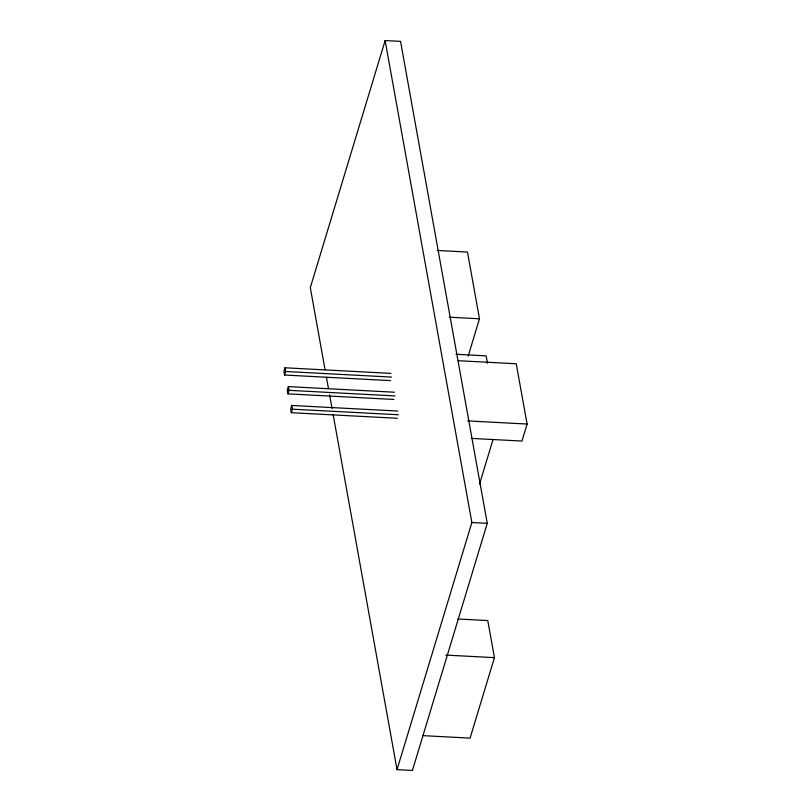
<?xml version="1.0" encoding="UTF-8"?>
<svg xmlns="http://www.w3.org/2000/svg" width="811" height="811" viewBox="0 0 811 811"><rect width="100%" height="100%" fill="white"/><g stroke="black" fill="none" stroke-linecap="round" stroke-linejoin="round"><path stroke-width="1.22" d="M390.963 373.374L284.965 367.788L283.901 371.316L284.57 375.027L390.557 380.612M333.159 414.685L397.025 769.639L412.424 770.45L487.259 523.348L400.543 41.361L385.134 40.55L310.299 287.652L325.089 369.846M284.57 375.027L285.634 371.499L284.965 367.788M394.349 392.21L288.361 386.624L287.287 390.152L287.956 393.862L393.953 399.448M287.956 393.862L289.02 390.334L288.361 386.624M397.745 411.045L291.747 405.459L290.673 408.987L291.342 412.698L397.339 418.283M291.342 412.698L292.416 409.17L291.747 405.459M468.17 356.12L479.483 318.784L467.471 252.049L437.322 250.457M479.554 484.015L493.058 439.461M397.025 769.639L471.86 522.537L385.134 40.55M458.195 360.702L516.252 363.764L527.099 424.041L521.949 441.062L471.465 438.396M457.87 618.986L487.776 620.567L494.446 657.64L470.076 738.122L422.713 735.628M449.324 317.192L479.483 318.784M455.995 354.275L486.154 355.857L487.492 363.277M285.634 371.499L391.632 377.085M289.02 390.334L395.018 395.92M292.416 409.17L398.404 414.756M467.775 420.919L527.099 424.041M471.86 522.537L487.259 523.348M445.837 655.085L494.446 657.64M326.438 377.318L328.455 388.53M329.57 394.754L332.034 408.46"/></g></svg>
